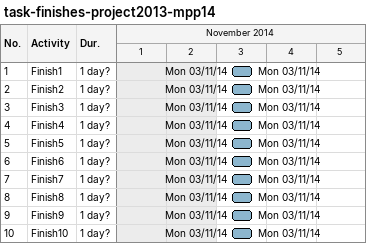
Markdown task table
task-finishes-project2013-mpp14

| ID | Task | Duration | Start | Finish |
|---|---|---|---|---|
| 1 | Finish1 | 1d? | 2014-11-03 | 2014-11-03 |
| 2 | Finish2 | 1d? | 2014-11-03 | 2014-11-03 |
| 3 | Finish3 | 1d? | 2014-11-03 | 2014-11-03 |
| 4 | Finish4 | 1d? | 2014-11-03 | 2014-11-03 |
| 5 | Finish5 | 1d? | 2014-11-03 | 2014-11-03 |
| 6 | Finish6 | 1d? | 2014-11-03 | 2014-11-03 |
| 7 | Finish7 | 1d? | 2014-11-03 | 2014-11-03 |
| 8 | Finish8 | 1d? | 2014-11-03 | 2014-11-03 |
| 9 | Finish9 | 1d? | 2014-11-03 | 2014-11-03 |
| 10 | Finish10 | 1d? | 2014-11-03 | 2014-11-03 |
